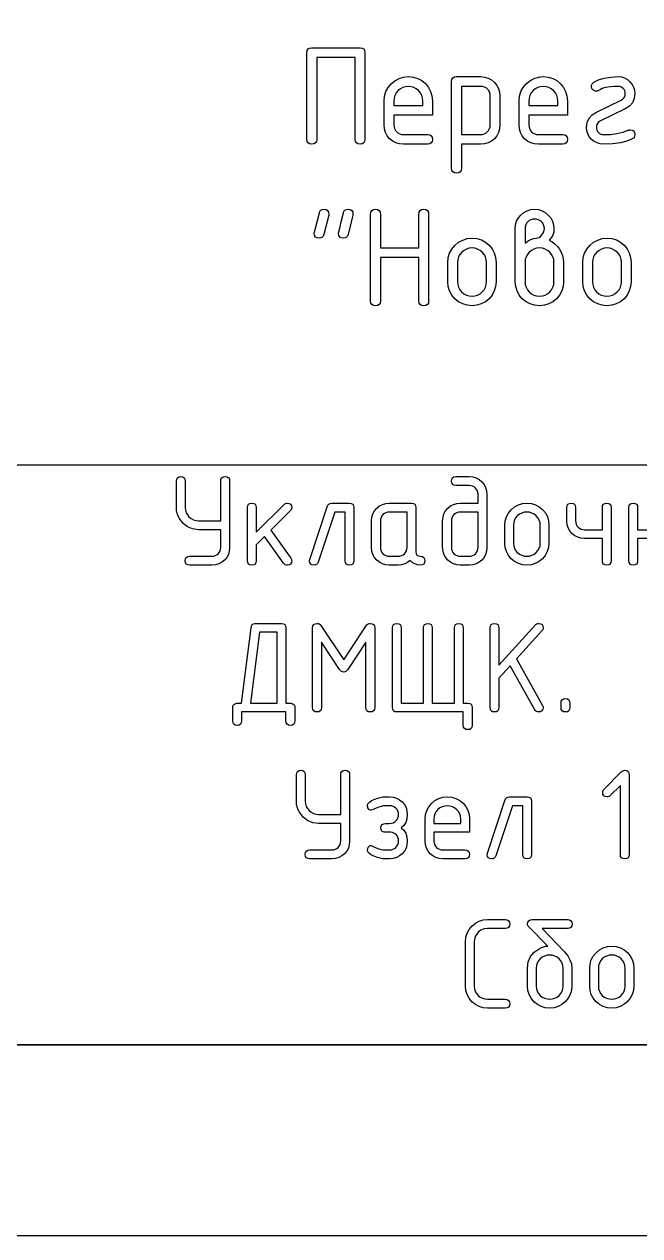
# Model space of a CAD drawing. Header units: millimetres. Extents: x 1 to 1188, y 1 to 840.
# Drawn here: x 1064.93 to 1080.89, y 0.71 to 32.14 of the extents above; entities that cross this region are included whole.
import ezdxf

# ---------------------------------------------------------------- set-up
doc = ezdxf.new("R2010")
doc.units = ezdxf.units.MM
doc.layers.add('GEOMETRY', color=7, linetype='Continuous')
doc.layers.add('TEXT_OUTLINE', color=7, linetype='Continuous')

msp = doc.modelspace()

# ---------------------------------------------------------------- linework, layer by layer
at = {"layer": 'GEOMETRY'}
for points in [[(1188.156, 0.706), (0.832, 0.706), (0.832, 840.048)], [(999.815, 60.714), (999.815, 5.658), (1184.79, 5.658)], [(1072.389, 31.529), (1073.64, 31.529)], [(1072.262, 29.153), (1072.262, 31.402)], [(1073.513, 29.153), (1073.513, 31.276), (1072.516, 31.276), (1072.516, 29.153)], [(1073.767, 31.402), (1073.767, 29.153)], [(1076.013, 28.404), (1076.013, 30.653)], [(1076.14, 30.779), (1076.768, 30.779)], [(1076.266, 30.526), (1076.266, 29.275), (1076.768, 29.275)], [(1076.768, 30.526), (1076.266, 30.526)], [(1077.016, 29.528), (1077.016, 30.278)], [(1077.264, 30.278), (1077.264, 29.528)], [(1074.263, 29.528), (1074.263, 30.151)], [(1074.517, 30.151), (1074.517, 30.03), (1075.267, 30.03), (1075.267, 30.151)], [(1075.515, 30.151), (1075.515, 29.776), (1074.517, 29.776)], [(1077.762, 29.528), (1077.762, 30.151)], [(1078.016, 30.151), (1078.016, 30.03), (1078.765, 30.03), (1078.765, 30.151)], [(1079.013, 30.151), (1079.013, 29.776), (1078.016, 29.776)], [(1079.765, 29.859), (1080.41, 30.173)], [(1080.514, 29.942), (1079.87, 29.633)], [(1074.517, 29.776), (1074.517, 29.528)], [(1078.016, 29.776), (1078.016, 29.528)], [(1074.765, 29.275), (1075.393, 29.275)], [(1078.264, 29.275), (1078.892, 29.275)], [(1075.393, 29.027), (1074.765, 29.027)], [(1076.768, 29.027), (1076.266, 29.027), (1076.266, 28.404)], [(1078.892, 29.027), (1078.264, 29.027)], [(1072.827, 27.211), (1072.827, 27.184), (1072.701, 26.682)], [(1073.45, 27.184), (1073.329, 26.682)], [(1073.913, 24.962), (1073.913, 27.211)], [(1074.167, 27.211), (1074.167, 26.335), (1075.164, 26.335), (1075.164, 27.211)], [(1075.418, 27.211), (1075.418, 24.962)], [(1077.664, 25.458), (1077.664, 26.836)], [(1077.917, 26.836), (1077.917, 26.462)], [(1075.164, 24.962), (1075.164, 26.087), (1074.167, 26.087), (1074.167, 24.962)], [(1075.914, 25.458), (1075.914, 25.96)], [(1076.168, 25.96), (1076.168, 25.458)], [(1076.918, 25.458), (1076.918, 25.96)], [(1077.166, 25.96), (1077.166, 25.458)], [(1077.917, 25.96), (1077.917, 25.458)], [(1078.667, 25.458), (1078.667, 25.96)], [(1078.915, 25.96), (1078.915, 25.458)], [(1079.413, 25.458), (1079.413, 25.96)], [(1079.667, 25.96), (1079.667, 25.458)], [(1080.416, 25.458), (1080.416, 25.96)], [(1080.664, 25.96), (1080.664, 25.458)], [(999.815, 20.708), (1064.776, 20.708), (1184.79, 20.708)], [(1068.88, 19.598), (1068.88, 20.287)], [(1069.106, 20.287), (1069.106, 19.598)], [(1069.453, 19.257), (1070.027, 19.257), (1070.027, 20.287)], [(1070.258, 20.287), (1070.258, 18.562)], [(1076.123, 20.403), (1076.47, 20.403)], [(1076.47, 20.172), (1076.123, 20.172)], [(1076.239, 19.714), (1076.702, 19.714), (1076.702, 19.946)], [(1076.928, 19.946), (1076.928, 18.562)], [(1070.721, 18.22), (1070.721, 19.598)], [(1070.947, 18.959), (1071.675, 19.681)], [(1070.947, 19.598), (1070.947, 18.959)], [(1071.835, 19.521), (1071.328, 19.014), (1071.846, 18.286)], [(1072.336, 18.253), (1072.788, 19.62)], [(1072.904, 19.714), (1073.361, 19.714)], [(1073.477, 19.598), (1073.477, 18.22)], [(1074.398, 19.714), (1074.971, 19.714)], [(1075.087, 19.598), (1075.087, 18.452)], [(1079, 19.246), (1079, 19.598)], [(1079.226, 19.598), (1079.226, 19.257)], [(1079.458, 19.025), (1079.921, 19.025), (1079.921, 19.598)], [(1080.147, 19.598), (1080.147, 18.22)], [(1080.609, 18.22), (1080.609, 19.598)], [(1080.835, 19.598), (1080.835, 19.025), (1081.53, 19.025), (1081.53, 19.598)], [(1073.251, 18.22), (1073.251, 19.483), (1072.987, 19.483), (1072.551, 18.182)], [(1073.94, 18.562), (1073.94, 19.257)], [(1074.166, 19.257), (1074.166, 18.562)], [(1074.861, 19.483), (1074.398, 19.483)], [(1074.861, 18.562), (1074.861, 19.483)], [(1075.781, 18.562), (1075.781, 19.257)], [(1076.007, 19.257), (1076.007, 18.562)], [(1076.702, 18.562), (1076.702, 19.483), (1076.239, 19.483)], [(1070.027, 19.025), (1069.453, 19.025)], [(1070.027, 18.562), (1070.027, 19.025)], [(1077.391, 18.678), (1077.391, 19.141)], [(1077.617, 19.141), (1077.617, 18.678)], [(1078.311, 18.678), (1078.311, 19.141)], [(1078.537, 19.141), (1078.537, 18.678)], [(1071.658, 18.154), (1071.162, 18.849), (1070.947, 18.634), (1070.947, 18.22)], [(1079.921, 18.22), (1079.921, 18.794), (1079.458, 18.794)], [(1080.835, 18.794), (1080.835, 18.22)], [(1081.53, 18.22), (1081.53, 18.794), (1080.835, 18.794)], [(1069.222, 18.336), (1069.801, 18.336)], [(1074.398, 18.336), (1074.629, 18.336)], [(1076.239, 18.336), (1076.47, 18.336)], [(1069.801, 18.105), (1069.222, 18.105)], [(1074.629, 18.105), (1074.398, 18.105)], [(1076.47, 18.105), (1076.239, 18.105)], [(1070.567, 14.526), (1070.815, 16.483)], [(1070.914, 16.593), (1071.603, 16.593)], [(1071.719, 16.477), (1071.719, 14.526)], [(1072.41, 14.41), (1072.41, 16.477)], [(1072.625, 16.538), (1073.215, 15.651), (1073.805, 16.544)], [(1074.02, 16.477), (1074.02, 14.41)], [(1074.48, 14.41), (1074.48, 16.477)], [(1074.706, 16.477), (1074.706, 14.526), (1075.285, 14.526), (1075.285, 16.477)], [(1075.511, 14.526), (1076.089, 14.526), (1076.089, 16.477)], [(1075.511, 16.477), (1075.511, 14.526)], [(1076.315, 16.477), (1076.315, 14.526), (1076.431, 14.526)], [(1077.01, 14.41), (1077.01, 16.477)], [(1077.236, 16.477), (1077.236, 15.513), (1078.184, 16.555)], [(1078.355, 16.4), (1077.699, 15.678), (1078.371, 14.465)], [(1073.105, 15.397), (1072.636, 16.103), (1072.636, 14.41)], [(1073.788, 14.41), (1073.788, 16.103), (1073.32, 15.397)], [(1077.534, 15.496), (1077.236, 15.171), (1077.236, 14.41)], [(1078.167, 14.355), (1077.534, 15.496)], [(1078.85, 14.41), (1078.85, 14.526)], [(1079.076, 14.526), (1079.076, 14.41)], [(1070.341, 14.063), (1070.341, 14.41)], [(1071.719, 14.063), (1071.719, 14.295), (1070.567, 14.295), (1070.567, 14.063)], [(1071.95, 14.41), (1071.95, 14.063)], [(1076.315, 13.947), (1076.315, 14.295), (1074.596, 14.295)], [(1076.547, 14.41), (1076.547, 13.947)], [(1071.992, 11.978), (1071.992, 12.667)], [(1072.218, 12.667), (1072.218, 11.978)], [(1072.565, 11.637), (1073.138, 11.637), (1073.138, 12.667)], [(1073.37, 12.667), (1073.37, 10.942)], [(1079.962, 12.287), (1080.409, 12.739)], [(1080.618, 12.667), (1080.618, 10.6)], [(1080.387, 12.392), (1080.122, 12.127)], [(1080.387, 10.6), (1080.387, 12.392)], [(1074.29, 12.094), (1074.406, 12.094)], [(1076.943, 10.633), (1077.395, 12)], [(1077.511, 12.094), (1077.968, 12.094)], [(1078.084, 11.978), (1078.084, 10.6)], [(1074.406, 11.863), (1074.29, 11.863)], [(1077.858, 10.6), (1077.858, 11.863), (1077.593, 11.863), (1077.158, 10.562)], [(1073.138, 11.405), (1072.565, 11.405)], [(1073.138, 10.942), (1073.138, 11.405)], [(1074.323, 11.405), (1074.357, 11.405), (1074.395, 11.405)], [(1075.328, 10.942), (1075.328, 11.521)], [(1075.554, 11.521), (1075.554, 11.405), (1076.249, 11.405), (1076.249, 11.521)], [(1076.475, 11.521), (1076.475, 11.174), (1075.554, 11.174)], [(1074.439, 11.174), (1074.29, 11.174)], [(1075.554, 11.174), (1075.554, 10.942)], [(1072.333, 10.716), (1072.912, 10.716)], [(1074.29, 10.716), (1074.406, 10.716)], [(1075.786, 10.716), (1076.359, 10.716)], [(1072.912, 10.485), (1072.333, 10.485)], [(1074.406, 10.485), (1074.29, 10.485)], [(1076.359, 10.485), (1075.786, 10.485)], [(1076.946, 8.91), (1077.404, 8.91)], [(1078.098, 8.91), (1079.019, 8.91)], [(1077.404, 8.678), (1076.946, 8.678)], [(1078.506, 8.221), (1078.004, 8.728)], [(1079.019, 8.678), (1078.363, 8.678), (1078.942, 8.072)], [(1076.373, 7.184), (1076.373, 8.336)], [(1076.599, 8.336), (1076.599, 7.184)], [(1077.982, 7.184), (1077.982, 7.647)], [(1078.208, 7.647), (1078.208, 7.184)], [(1078.903, 7.184), (1078.903, 7.647)], [(1079.129, 7.647), (1079.129, 7.184)], [(1079.592, 7.184), (1079.592, 7.647)], [(1079.818, 7.647), (1079.818, 7.184)], [(1080.512, 7.184), (1080.512, 7.647)], [(1080.738, 7.647), (1080.738, 7.184)], [(1076.946, 6.843), (1077.404, 6.843)], [(1077.404, 6.611), (1076.946, 6.611)]]:
    msp.add_lwpolyline(points, dxfattribs=at)
for points in [[(1184.79, 5.658), (20.835, 5.658), (20.835, 836.683), (1184.79, 836.683)], [(1071.487, 14.526), (1071.487, 16.362), (1071.03, 16.362), (1070.798, 14.526)]]:
    msp.add_lwpolyline(points, close=True, dxfattribs=at)
at = {"layer": 'TEXT_OUTLINE'}
for points in [[(1072.262, 31.402), (1072.27, 31.458), (1072.293, 31.497), (1072.333, 31.521), (1072.389, 31.529)], [(1073.64, 31.529), (1073.695, 31.521), (1073.735, 31.497), (1073.759, 31.458), (1073.767, 31.402)], [(1074.263, 30.151), (1074.275, 30.276), (1074.309, 30.391), (1074.366, 30.496), (1074.445, 30.592)], [(1074.445, 30.592), (1074.543, 30.674), (1074.65, 30.732), (1074.766, 30.768), (1074.892, 30.779)], [(1074.892, 30.526), (1074.817, 30.519), (1074.748, 30.498), (1074.685, 30.464), (1074.627, 30.416)], [(1074.892, 30.779), (1075.019, 30.768), (1075.134, 30.734), (1075.239, 30.677), (1075.333, 30.598)], [(1075.156, 30.416), (1075.098, 30.464), (1075.034, 30.498), (1074.966, 30.519), (1074.892, 30.526)], [(1075.333, 30.598), (1075.412, 30.501), (1075.469, 30.395), (1075.503, 30.278), (1075.515, 30.151)], [(1076.013, 30.653), (1076.021, 30.708), (1076.044, 30.748), (1076.084, 30.771), (1076.14, 30.779)], [(1076.768, 30.779), (1076.868, 30.77), (1076.96, 30.742), (1077.044, 30.696), (1077.121, 30.631)], [(1076.944, 30.454), (1076.906, 30.485), (1076.864, 30.508), (1076.818, 30.521), (1076.768, 30.526)], [(1077.121, 30.631), (1077.183, 30.554), (1077.228, 30.47), (1077.255, 30.378), (1077.264, 30.278)], [(1077.762, 30.151), (1077.773, 30.276), (1077.807, 30.391), (1077.864, 30.496), (1077.944, 30.592)], [(1077.944, 30.592), (1078.042, 30.674), (1078.149, 30.732), (1078.265, 30.768), (1078.39, 30.779)], [(1078.39, 30.526), (1078.316, 30.519), (1078.247, 30.498), (1078.183, 30.464), (1078.126, 30.416)], [(1078.39, 30.779), (1078.517, 30.768), (1078.633, 30.734), (1078.737, 30.677), (1078.831, 30.598)], [(1078.655, 30.416), (1078.597, 30.464), (1078.533, 30.498), (1078.464, 30.519), (1078.39, 30.526)], [(1078.831, 30.598), (1078.911, 30.501), (1078.968, 30.395), (1079.002, 30.278), (1079.013, 30.151)], [(1079.638, 30.526), (1079.642, 30.559), (1079.655, 30.589), (1079.675, 30.614), (1079.704, 30.636)], [(1079.677, 30.438), (1079.66, 30.457), (1079.648, 30.479), (1079.64, 30.502), (1079.638, 30.526)], [(1079.704, 30.636), (1079.825, 30.699), (1079.97, 30.743), (1080.137, 30.77), (1080.327, 30.779)], [(1080.007, 30.498), (1079.965, 30.487), (1079.919, 30.469), (1079.871, 30.446), (1079.82, 30.416)], [(1080.327, 30.526), (1080.226, 30.524), (1080.139, 30.519), (1080.066, 30.51), (1080.007, 30.498)], [(1080.327, 30.779), (1080.414, 30.771), (1080.495, 30.746), (1080.569, 30.705), (1080.636, 30.647)], [(1080.459, 30.471), (1080.43, 30.494), (1080.398, 30.512), (1080.364, 30.522), (1080.327, 30.526)], [(1080.636, 30.647), (1080.691, 30.58), (1080.731, 30.506), (1080.755, 30.426), (1080.763, 30.338)], [(1074.627, 30.416), (1074.579, 30.357), (1074.544, 30.294), (1074.524, 30.225), (1074.517, 30.151)], [(1075.267, 30.151), (1075.26, 30.225), (1075.239, 30.294), (1075.204, 30.357), (1075.156, 30.416)], [(1077.016, 30.278), (1077.011, 30.328), (1076.998, 30.374), (1076.975, 30.416), (1076.944, 30.454)], [(1078.126, 30.416), (1078.077, 30.357), (1078.043, 30.294), (1078.022, 30.225), (1078.016, 30.151)], [(1078.765, 30.151), (1078.758, 30.225), (1078.737, 30.294), (1078.703, 30.357), (1078.655, 30.416)], [(1079.765, 30.405), (1079.741, 30.407), (1079.718, 30.413), (1079.696, 30.423), (1079.677, 30.438)], [(1079.82, 30.416), (1079.808, 30.41), (1079.795, 30.407), (1079.781, 30.405), (1079.765, 30.405)], [(1080.41, 30.173), (1080.455, 30.202), (1080.488, 30.239), (1080.508, 30.285), (1080.514, 30.338)], [(1080.514, 30.338), (1080.511, 30.375), (1080.5, 30.41), (1080.483, 30.442), (1080.459, 30.471)], [(1080.763, 30.338), (1080.747, 30.21), (1080.701, 30.101), (1080.623, 30.011), (1080.514, 29.942)], [(1079.511, 29.462), (1079.527, 29.59), (1079.575, 29.699), (1079.654, 29.788), (1079.765, 29.859)], [(1079.87, 29.633), (1079.824, 29.603), (1079.791, 29.565), (1079.771, 29.518), (1079.765, 29.462)], [(1074.407, 29.17), (1074.344, 29.248), (1074.299, 29.334), (1074.272, 29.427), (1074.263, 29.528)], [(1074.517, 29.528), (1074.521, 29.477), (1074.535, 29.43), (1074.557, 29.386), (1074.589, 29.346)], [(1074.589, 29.346), (1074.628, 29.315), (1074.671, 29.292), (1074.717, 29.279), (1074.765, 29.275)], [(1075.393, 29.275), (1075.446, 29.267), (1075.484, 29.244), (1075.507, 29.206), (1075.515, 29.153)], [(1076.768, 29.275), (1076.816, 29.279), (1076.86, 29.292), (1076.901, 29.315), (1076.939, 29.346)], [(1076.939, 29.346), (1076.972, 29.386), (1076.996, 29.43), (1077.011, 29.477), (1077.016, 29.528)], [(1077.264, 29.528), (1077.255, 29.427), (1077.228, 29.334), (1077.183, 29.248), (1077.121, 29.17)], [(1077.905, 29.17), (1077.842, 29.248), (1077.798, 29.334), (1077.771, 29.427), (1077.762, 29.528)], [(1078.016, 29.528), (1078.02, 29.477), (1078.033, 29.43), (1078.056, 29.386), (1078.087, 29.346)], [(1078.087, 29.346), (1078.127, 29.315), (1078.17, 29.292), (1078.215, 29.279), (1078.264, 29.275)], [(1078.892, 29.275), (1078.945, 29.267), (1078.983, 29.244), (1079.006, 29.206), (1079.013, 29.153)], [(1079.638, 29.153), (1079.582, 29.22), (1079.543, 29.294), (1079.519, 29.374), (1079.511, 29.462)], [(1079.765, 29.462), (1079.768, 29.424), (1079.778, 29.39), (1079.796, 29.358), (1079.82, 29.33)], [(1079.82, 29.33), (1079.848, 29.305), (1079.88, 29.288), (1079.915, 29.278), (1079.952, 29.275)], [(1079.952, 29.275), (1080.129, 29.282), (1080.294, 29.304), (1080.448, 29.34), (1080.592, 29.39)], [(1080.592, 29.39), (1080.603, 29.395), (1080.614, 29.398), (1080.627, 29.401), (1080.641, 29.401)], [(1080.641, 29.401), (1080.694, 29.393), (1080.732, 29.37), (1080.755, 29.33), (1080.763, 29.275)], [(1080.763, 29.275), (1080.758, 29.241), (1080.746, 29.211), (1080.725, 29.185), (1080.696, 29.164)], [(1072.389, 29.027), (1072.333, 29.034), (1072.293, 29.058), (1072.27, 29.097), (1072.262, 29.153)], [(1072.516, 29.153), (1072.508, 29.097), (1072.484, 29.058), (1072.444, 29.034), (1072.389, 29.027)], [(1073.64, 29.027), (1073.584, 29.034), (1073.545, 29.058), (1073.521, 29.097), (1073.513, 29.153)], [(1073.767, 29.153), (1073.759, 29.097), (1073.735, 29.058), (1073.695, 29.034), (1073.64, 29.027)], [(1074.765, 29.027), (1074.664, 29.035), (1074.57, 29.062), (1074.485, 29.107), (1074.407, 29.17)], [(1075.515, 29.153), (1075.507, 29.097), (1075.484, 29.058), (1075.446, 29.034), (1075.393, 29.027)], [(1077.121, 29.17), (1077.044, 29.107), (1076.96, 29.062), (1076.868, 29.035), (1076.768, 29.027)], [(1078.264, 29.027), (1078.162, 29.035), (1078.069, 29.062), (1077.983, 29.107), (1077.905, 29.17)], [(1079.013, 29.153), (1079.006, 29.097), (1078.983, 29.058), (1078.945, 29.034), (1078.892, 29.027)], [(1079.952, 29.027), (1079.864, 29.034), (1079.783, 29.058), (1079.707, 29.097), (1079.638, 29.153)], [(1080.696, 29.164), (1080.558, 29.104), (1080.388, 29.061), (1080.186, 29.035), (1079.952, 29.027)], [(1076.14, 28.277), (1076.084, 28.285), (1076.044, 28.309), (1076.021, 28.348), (1076.013, 28.404)], [(1076.266, 28.404), (1076.258, 28.348), (1076.234, 28.309), (1076.195, 28.285), (1076.14, 28.277)], [(1072.453, 26.71), (1072.461, 26.749), (1072.486, 26.851), (1072.527, 27.016), (1072.585, 27.244)], [(1072.585, 27.244), (1072.6, 27.285), (1072.626, 27.314), (1072.661, 27.332), (1072.706, 27.338)], [(1072.706, 27.338), (1072.759, 27.33), (1072.797, 27.306), (1072.82, 27.267), (1072.827, 27.211)], [(1073.081, 26.71), (1073.089, 26.749), (1073.112, 26.851), (1073.152, 27.016), (1073.208, 27.244)], [(1073.208, 27.244), (1073.223, 27.285), (1073.249, 27.314), (1073.284, 27.332), (1073.329, 27.338)], [(1073.329, 27.338), (1073.384, 27.33), (1073.424, 27.306), (1073.448, 27.267), (1073.456, 27.211)], [(1073.456, 27.211), (1073.455, 27.203), (1073.454, 27.196), (1073.452, 27.189), (1073.45, 27.184)], [(1073.913, 27.211), (1073.921, 27.267), (1073.944, 27.306), (1073.984, 27.33), (1074.04, 27.338)], [(1074.04, 27.338), (1074.095, 27.33), (1074.135, 27.306), (1074.159, 27.267), (1074.167, 27.211)], [(1075.164, 27.211), (1075.172, 27.267), (1075.196, 27.306), (1075.235, 27.33), (1075.291, 27.338)], [(1075.291, 27.338), (1075.346, 27.33), (1075.386, 27.306), (1075.41, 27.267), (1075.418, 27.211)], [(1077.664, 26.836), (1077.673, 26.937), (1077.699, 27.029), (1077.744, 27.113), (1077.807, 27.189)], [(1077.807, 27.189), (1077.885, 27.254), (1077.971, 27.301), (1078.064, 27.329), (1078.165, 27.338)], [(1078.165, 27.085), (1078.115, 27.08), (1078.068, 27.066), (1078.026, 27.044), (1077.989, 27.013)], [(1078.165, 27.338), (1078.266, 27.329), (1078.358, 27.301), (1078.442, 27.254), (1078.518, 27.189)], [(1078.342, 27.013), (1078.304, 27.044), (1078.261, 27.066), (1078.215, 27.08), (1078.165, 27.085)], [(1078.518, 27.189), (1078.583, 27.113), (1078.63, 27.029), (1078.658, 26.937), (1078.667, 26.836)], [(1077.989, 27.013), (1077.957, 26.975), (1077.935, 26.932), (1077.922, 26.886), (1077.917, 26.836)], [(1078.419, 26.836), (1078.414, 26.886), (1078.399, 26.932), (1078.375, 26.975), (1078.342, 27.013)], [(1078.353, 26.671), (1078.382, 26.712), (1078.402, 26.754), (1078.415, 26.795), (1078.419, 26.836)], [(1078.667, 26.836), (1078.659, 26.747), (1078.635, 26.667), (1078.595, 26.596), (1078.54, 26.533)], [(1072.579, 26.588), (1072.524, 26.596), (1072.484, 26.619), (1072.46, 26.656), (1072.453, 26.71)], [(1072.701, 26.682), (1072.685, 26.641), (1072.659, 26.612), (1072.624, 26.594), (1072.579, 26.588)], [(1073.208, 26.588), (1073.152, 26.596), (1073.112, 26.619), (1073.089, 26.656), (1073.081, 26.71)], [(1073.329, 26.682), (1073.311, 26.641), (1073.284, 26.612), (1073.25, 26.594), (1073.208, 26.588)], [(1076.096, 26.401), (1076.194, 26.483), (1076.301, 26.541), (1076.417, 26.577), (1076.543, 26.588)], [(1076.543, 26.588), (1076.67, 26.577), (1076.785, 26.543), (1076.89, 26.486), (1076.984, 26.407)], [(1076.984, 26.407), (1077.063, 26.31), (1077.12, 26.204), (1077.154, 26.087), (1077.166, 25.96)], [(1077.917, 26.462), (1077.995, 26.517), (1078.07, 26.557), (1078.142, 26.58), (1078.209, 26.588)], [(1078.209, 26.588), (1078.247, 26.594), (1078.284, 26.609), (1078.319, 26.635), (1078.353, 26.671)], [(1078.54, 26.533), (1078.621, 26.492), (1078.693, 26.439), (1078.756, 26.376), (1078.81, 26.302)], [(1079.595, 26.401), (1079.693, 26.483), (1079.8, 26.541), (1079.916, 26.577), (1080.041, 26.588)], [(1080.041, 26.588), (1080.168, 26.577), (1080.284, 26.543), (1080.388, 26.486), (1080.482, 26.407)], [(1080.482, 26.407), (1080.562, 26.31), (1080.619, 26.204), (1080.653, 26.087), (1080.664, 25.96)], [(1075.914, 25.96), (1075.926, 26.085), (1075.96, 26.2), (1076.017, 26.305), (1076.096, 26.401)], [(1076.278, 26.225), (1076.23, 26.166), (1076.195, 26.103), (1076.175, 26.034), (1076.168, 25.96)], [(1076.543, 26.335), (1076.468, 26.328), (1076.399, 26.307), (1076.336, 26.273), (1076.278, 26.225)], [(1076.807, 26.225), (1076.749, 26.273), (1076.685, 26.307), (1076.617, 26.328), (1076.543, 26.335)], [(1076.918, 25.96), (1076.911, 26.034), (1076.89, 26.103), (1076.855, 26.166), (1076.807, 26.225)], [(1078.022, 26.225), (1077.976, 26.166), (1077.943, 26.103), (1077.924, 26.034), (1077.917, 25.96)], [(1078.292, 26.335), (1078.215, 26.328), (1078.144, 26.307), (1078.08, 26.273), (1078.022, 26.225)], [(1078.557, 26.225), (1078.498, 26.273), (1078.435, 26.307), (1078.366, 26.328), (1078.292, 26.335)], [(1078.667, 25.96), (1078.66, 26.034), (1078.639, 26.103), (1078.605, 26.166), (1078.557, 26.225)], [(1078.81, 26.302), (1078.856, 26.222), (1078.888, 26.139), (1078.908, 26.051), (1078.915, 25.96)], [(1079.413, 25.96), (1079.424, 26.085), (1079.458, 26.2), (1079.515, 26.305), (1079.595, 26.401)], [(1079.777, 26.225), (1079.728, 26.166), (1079.694, 26.103), (1079.673, 26.034), (1079.667, 25.96)], [(1080.041, 26.335), (1079.967, 26.328), (1079.898, 26.307), (1079.834, 26.273), (1079.777, 26.225)], [(1080.306, 26.225), (1080.248, 26.273), (1080.184, 26.307), (1080.115, 26.328), (1080.041, 26.335)], [(1080.416, 25.96), (1080.409, 26.034), (1080.388, 26.103), (1080.354, 26.166), (1080.306, 26.225)], [(1076.096, 25.017), (1076.017, 25.113), (1075.96, 25.218), (1075.926, 25.333), (1075.914, 25.458)], [(1076.168, 25.458), (1076.175, 25.384), (1076.194, 25.315), (1076.227, 25.251), (1076.273, 25.194)], [(1076.273, 25.194), (1076.331, 25.145), (1076.395, 25.111), (1076.466, 25.09), (1076.543, 25.084)], [(1076.543, 25.084), (1076.617, 25.09), (1076.685, 25.111), (1076.749, 25.145), (1076.807, 25.194)], [(1076.807, 25.194), (1076.855, 25.251), (1076.89, 25.315), (1076.911, 25.384), (1076.918, 25.458)], [(1077.166, 25.458), (1077.154, 25.333), (1077.12, 25.218), (1077.063, 25.113), (1076.984, 25.017)], [(1077.846, 25.017), (1077.766, 25.113), (1077.709, 25.218), (1077.675, 25.333), (1077.664, 25.458)], [(1077.917, 25.458), (1077.924, 25.384), (1077.943, 25.315), (1077.976, 25.251), (1078.022, 25.194)], [(1078.022, 25.194), (1078.08, 25.145), (1078.144, 25.111), (1078.215, 25.09), (1078.292, 25.084)], [(1078.292, 25.084), (1078.366, 25.09), (1078.435, 25.111), (1078.498, 25.145), (1078.557, 25.194)], [(1078.557, 25.194), (1078.605, 25.251), (1078.639, 25.315), (1078.66, 25.384), (1078.667, 25.458)], [(1078.915, 25.458), (1078.904, 25.333), (1078.87, 25.218), (1078.813, 25.113), (1078.733, 25.017)], [(1079.595, 25.017), (1079.515, 25.113), (1079.458, 25.218), (1079.424, 25.333), (1079.413, 25.458)], [(1079.667, 25.458), (1079.673, 25.384), (1079.693, 25.315), (1079.725, 25.251), (1079.771, 25.194)], [(1079.771, 25.194), (1079.829, 25.145), (1079.893, 25.111), (1079.964, 25.09), (1080.041, 25.084)], [(1080.041, 25.084), (1080.115, 25.09), (1080.184, 25.111), (1080.248, 25.145), (1080.306, 25.194)], [(1080.306, 25.194), (1080.354, 25.251), (1080.388, 25.315), (1080.409, 25.384), (1080.416, 25.458)], [(1080.664, 25.458), (1080.653, 25.333), (1080.619, 25.218), (1080.562, 25.113), (1080.482, 25.017)], [(1074.04, 24.836), (1073.984, 24.843), (1073.944, 24.867), (1073.921, 24.906), (1073.913, 24.962)], [(1074.167, 24.962), (1074.159, 24.906), (1074.135, 24.867), (1074.095, 24.843), (1074.04, 24.836)], [(1075.291, 24.836), (1075.235, 24.843), (1075.196, 24.867), (1075.172, 24.906), (1075.164, 24.962)], [(1075.418, 24.962), (1075.41, 24.906), (1075.386, 24.867), (1075.346, 24.843), (1075.291, 24.836)], [(1076.543, 24.836), (1076.417, 24.847), (1076.301, 24.881), (1076.194, 24.938), (1076.096, 25.017)], [(1076.984, 25.017), (1076.888, 24.938), (1076.782, 24.881), (1076.667, 24.847), (1076.543, 24.836)], [(1078.292, 24.836), (1078.165, 24.847), (1078.048, 24.881), (1077.942, 24.938), (1077.846, 25.017)], [(1078.733, 25.017), (1078.637, 24.938), (1078.532, 24.881), (1078.417, 24.847), (1078.292, 24.836)], [(1080.041, 24.836), (1079.916, 24.847), (1079.8, 24.881), (1079.693, 24.938), (1079.595, 25.017)], [(1080.482, 25.017), (1080.387, 24.938), (1080.281, 24.881), (1080.166, 24.847), (1080.041, 24.836)], [(1068.88, 20.287), (1068.887, 20.338), (1068.909, 20.374), (1068.945, 20.396), (1068.996, 20.403)], [(1068.996, 20.403), (1069.044, 20.396), (1069.078, 20.374), (1069.099, 20.338), (1069.106, 20.287)], [(1070.027, 20.287), (1070.034, 20.338), (1070.056, 20.374), (1070.092, 20.396), (1070.142, 20.403)], [(1070.142, 20.403), (1070.193, 20.396), (1070.229, 20.374), (1070.251, 20.338), (1070.258, 20.287)], [(1076.007, 20.287), (1076.015, 20.338), (1076.036, 20.374), (1076.072, 20.396), (1076.123, 20.403)], [(1076.123, 20.172), (1076.072, 20.179), (1076.036, 20.201), (1076.015, 20.237), (1076.007, 20.287)], [(1076.47, 20.403), (1076.563, 20.394), (1076.648, 20.368), (1076.726, 20.325), (1076.796, 20.265)], [(1076.63, 20.105), (1076.595, 20.134), (1076.557, 20.155), (1076.515, 20.167), (1076.47, 20.172)], [(1076.796, 20.265), (1076.853, 20.196), (1076.895, 20.119), (1076.92, 20.035), (1076.928, 19.946)], [(1076.702, 19.946), (1076.697, 19.991), (1076.684, 20.032), (1076.661, 20.071), (1076.63, 20.105)], [(1068.957, 19.312), (1068.923, 19.377), (1068.899, 19.446), (1068.885, 19.52), (1068.88, 19.598)], [(1069.106, 19.598), (1069.112, 19.529), (1069.131, 19.466), (1069.162, 19.408), (1069.205, 19.356)], [(1070.721, 19.598), (1070.729, 19.649), (1070.75, 19.685), (1070.786, 19.707), (1070.837, 19.714)], [(1070.837, 19.714), (1070.885, 19.707), (1070.92, 19.685), (1070.94, 19.649), (1070.947, 19.598)], [(1071.675, 19.681), (1071.692, 19.696), (1071.71, 19.706), (1071.73, 19.712), (1071.752, 19.714)], [(1071.752, 19.714), (1071.803, 19.707), (1071.839, 19.685), (1071.861, 19.649), (1071.868, 19.598)], [(1071.868, 19.598), (1071.866, 19.577), (1071.86, 19.557), (1071.849, 19.538), (1071.835, 19.521)], [(1072.788, 19.62), (1072.808, 19.661), (1072.834, 19.691), (1072.866, 19.708), (1072.904, 19.714)], [(1073.361, 19.714), (1073.412, 19.707), (1073.448, 19.685), (1073.47, 19.649), (1073.477, 19.598)], [(1073.94, 19.257), (1073.948, 19.349), (1073.973, 19.434), (1074.014, 19.512), (1074.072, 19.582)], [(1074.072, 19.582), (1074.142, 19.64), (1074.219, 19.681), (1074.304, 19.706), (1074.398, 19.714)], [(1074.971, 19.714), (1075.021, 19.707), (1075.058, 19.685), (1075.079, 19.649), (1075.087, 19.598)], [(1075.781, 19.257), (1075.79, 19.349), (1075.814, 19.434), (1075.856, 19.512), (1075.914, 19.582)], [(1075.914, 19.582), (1075.983, 19.64), (1076.061, 19.681), (1076.146, 19.706), (1076.239, 19.714)], [(1077.391, 19.141), (1077.401, 19.254), (1077.432, 19.36), (1077.484, 19.456), (1077.556, 19.543)], [(1077.556, 19.543), (1077.645, 19.618), (1077.743, 19.671), (1077.849, 19.703), (1077.964, 19.714)], [(1077.964, 19.714), (1078.08, 19.704), (1078.187, 19.673), (1078.284, 19.621), (1078.372, 19.549)], [(1078.372, 19.549), (1078.444, 19.461), (1078.496, 19.364), (1078.527, 19.257), (1078.537, 19.141)], [(1079, 19.598), (1079.007, 19.649), (1079.029, 19.685), (1079.065, 19.707), (1079.116, 19.714)], [(1079.116, 19.714), (1079.164, 19.707), (1079.198, 19.685), (1079.219, 19.649), (1079.226, 19.598)], [(1079.921, 19.598), (1079.927, 19.649), (1079.948, 19.685), (1079.982, 19.707), (1080.031, 19.714)], [(1080.031, 19.714), (1080.081, 19.707), (1080.118, 19.685), (1080.139, 19.649), (1080.147, 19.598)], [(1080.609, 19.598), (1080.617, 19.649), (1080.638, 19.685), (1080.674, 19.707), (1080.725, 19.714)], [(1080.725, 19.714), (1080.773, 19.707), (1080.808, 19.685), (1080.828, 19.649), (1080.835, 19.598)], [(1069.453, 19.025), (1069.3, 19.043), (1069.166, 19.097), (1069.052, 19.186), (1068.957, 19.312)], [(1069.205, 19.356), (1069.26, 19.312), (1069.319, 19.281), (1069.384, 19.263), (1069.453, 19.257)], [(1074.232, 19.416), (1074.203, 19.382), (1074.183, 19.343), (1074.17, 19.302), (1074.166, 19.257)], [(1074.398, 19.483), (1074.352, 19.478), (1074.309, 19.466), (1074.269, 19.445), (1074.232, 19.416)], [(1076.073, 19.416), (1076.045, 19.382), (1076.024, 19.343), (1076.011, 19.302), (1076.007, 19.257)], [(1076.239, 19.483), (1076.193, 19.478), (1076.15, 19.466), (1076.11, 19.445), (1076.073, 19.416)], [(1077.716, 19.383), (1077.672, 19.331), (1077.641, 19.273), (1077.623, 19.21), (1077.617, 19.141)], [(1077.964, 19.483), (1077.894, 19.476), (1077.83, 19.458), (1077.77, 19.427), (1077.716, 19.383)], [(1078.206, 19.383), (1078.154, 19.427), (1078.096, 19.458), (1078.033, 19.476), (1077.964, 19.483)], [(1078.311, 19.141), (1078.305, 19.21), (1078.285, 19.273), (1078.252, 19.331), (1078.206, 19.383)], [(1079.132, 18.926), (1079.074, 18.995), (1079.033, 19.072), (1079.008, 19.155), (1079, 19.246)], [(1079.226, 19.257), (1079.23, 19.209), (1079.243, 19.166), (1079.263, 19.126), (1079.292, 19.091)], [(1079.458, 18.794), (1079.367, 18.802), (1079.282, 18.827), (1079.204, 18.868), (1079.132, 18.926)], [(1079.292, 19.091), (1079.329, 19.062), (1079.369, 19.042), (1079.412, 19.029), (1079.458, 19.025)], [(1069.96, 18.402), (1069.989, 18.437), (1070.01, 18.475), (1070.022, 18.517), (1070.027, 18.562)], [(1070.258, 18.562), (1070.25, 18.469), (1070.225, 18.384), (1070.184, 18.307), (1070.126, 18.237)], [(1074.072, 18.237), (1074.014, 18.307), (1073.973, 18.384), (1073.948, 18.469), (1073.94, 18.562)], [(1074.166, 18.562), (1074.17, 18.517), (1074.183, 18.475), (1074.203, 18.437), (1074.232, 18.402)], [(1074.789, 18.402), (1074.82, 18.437), (1074.842, 18.475), (1074.856, 18.517), (1074.861, 18.562)], [(1075.914, 18.237), (1075.856, 18.308), (1075.814, 18.387), (1075.79, 18.471), (1075.781, 18.562)], [(1076.007, 18.562), (1076.011, 18.517), (1076.024, 18.475), (1076.045, 18.437), (1076.073, 18.402)], [(1076.63, 18.402), (1076.661, 18.437), (1076.684, 18.475), (1076.697, 18.517), (1076.702, 18.562)], [(1076.928, 18.562), (1076.92, 18.469), (1076.895, 18.384), (1076.853, 18.307), (1076.796, 18.237)], [(1077.556, 18.27), (1077.484, 18.359), (1077.432, 18.457), (1077.401, 18.563), (1077.391, 18.678)], [(1077.617, 18.678), (1077.623, 18.609), (1077.641, 18.545), (1077.672, 18.488), (1077.716, 18.435)], [(1078.206, 18.435), (1078.252, 18.488), (1078.285, 18.545), (1078.305, 18.609), (1078.311, 18.678)], [(1078.537, 18.678), (1078.526, 18.563), (1078.494, 18.457), (1078.441, 18.359), (1078.366, 18.27)], [(1069.106, 18.22), (1069.113, 18.271), (1069.135, 18.307), (1069.171, 18.329), (1069.222, 18.336)], [(1069.801, 18.336), (1069.846, 18.34), (1069.887, 18.353), (1069.926, 18.373), (1069.96, 18.402)], [(1070.126, 18.237), (1070.056, 18.179), (1069.978, 18.138), (1069.893, 18.113), (1069.801, 18.105)], [(1071.846, 18.286), (1071.855, 18.27), (1071.862, 18.253), (1071.866, 18.237), (1071.868, 18.22)], [(1072.331, 18.22), (1072.331, 18.23), (1072.332, 18.239), (1072.334, 18.247), (1072.336, 18.253)], [(1074.398, 18.105), (1074.304, 18.113), (1074.219, 18.138), (1074.142, 18.179), (1074.072, 18.237)], [(1074.232, 18.402), (1074.269, 18.373), (1074.309, 18.353), (1074.352, 18.34), (1074.398, 18.336)], [(1074.629, 18.336), (1074.674, 18.34), (1074.716, 18.353), (1074.754, 18.373), (1074.789, 18.402)], [(1075.087, 18.452), (1075.094, 18.401), (1075.115, 18.365), (1075.152, 18.343), (1075.202, 18.336)], [(1075.202, 18.336), (1075.253, 18.329), (1075.289, 18.307), (1075.311, 18.271), (1075.318, 18.22)], [(1076.239, 18.105), (1076.146, 18.113), (1076.061, 18.138), (1075.983, 18.179), (1075.914, 18.237)], [(1076.073, 18.402), (1076.11, 18.373), (1076.15, 18.353), (1076.193, 18.34), (1076.239, 18.336)], [(1076.47, 18.336), (1076.515, 18.34), (1076.557, 18.353), (1076.595, 18.373), (1076.63, 18.402)], [(1076.796, 18.237), (1076.726, 18.179), (1076.648, 18.138), (1076.563, 18.113), (1076.47, 18.105)], [(1077.964, 18.105), (1077.849, 18.115), (1077.743, 18.146), (1077.645, 18.198), (1077.556, 18.27)], [(1077.716, 18.435), (1077.77, 18.392), (1077.83, 18.361), (1077.894, 18.342), (1077.964, 18.336)], [(1077.964, 18.336), (1078.033, 18.342), (1078.096, 18.361), (1078.154, 18.392), (1078.206, 18.435)], [(1078.366, 18.27), (1078.279, 18.198), (1078.183, 18.146), (1078.078, 18.115), (1077.964, 18.105)], [(1069.222, 18.105), (1069.171, 18.112), (1069.135, 18.133), (1069.113, 18.17), (1069.106, 18.22)], [(1070.837, 18.105), (1070.786, 18.112), (1070.75, 18.133), (1070.729, 18.17), (1070.721, 18.22)], [(1070.947, 18.22), (1070.94, 18.17), (1070.92, 18.133), (1070.885, 18.112), (1070.837, 18.105)], [(1071.752, 18.105), (1071.723, 18.108), (1071.698, 18.117), (1071.677, 18.132), (1071.658, 18.154)], [(1071.868, 18.22), (1071.861, 18.17), (1071.839, 18.133), (1071.803, 18.112), (1071.752, 18.105)], [(1072.446, 18.105), (1072.396, 18.112), (1072.36, 18.133), (1072.338, 18.17), (1072.331, 18.22)], [(1072.551, 18.182), (1072.534, 18.148), (1072.511, 18.124), (1072.482, 18.109), (1072.446, 18.105)], [(1073.361, 18.105), (1073.313, 18.112), (1073.278, 18.133), (1073.258, 18.17), (1073.251, 18.22)], [(1073.477, 18.22), (1073.47, 18.17), (1073.448, 18.133), (1073.412, 18.112), (1073.361, 18.105)], [(1074.938, 18.226), (1074.871, 18.173), (1074.797, 18.135), (1074.716, 18.112), (1074.629, 18.105)], [(1075.202, 18.105), (1075.125, 18.112), (1075.056, 18.135), (1074.993, 18.173), (1074.938, 18.226)], [(1075.318, 18.22), (1075.311, 18.17), (1075.289, 18.133), (1075.253, 18.112), (1075.202, 18.105)], [(1080.031, 18.105), (1079.982, 18.112), (1079.948, 18.133), (1079.927, 18.17), (1079.921, 18.22)], [(1080.147, 18.22), (1080.139, 18.17), (1080.118, 18.133), (1080.081, 18.112), (1080.031, 18.105)], [(1080.725, 18.105), (1080.674, 18.112), (1080.638, 18.133), (1080.617, 18.17), (1080.609, 18.22)], [(1080.835, 18.22), (1080.828, 18.17), (1080.808, 18.133), (1080.773, 18.112), (1080.725, 18.105)], [(1070.815, 16.483), (1070.825, 16.531), (1070.845, 16.565), (1070.874, 16.586), (1070.914, 16.593)], [(1071.603, 16.593), (1071.653, 16.586), (1071.69, 16.564), (1071.711, 16.528), (1071.719, 16.477)], [(1072.41, 16.477), (1072.417, 16.528), (1072.439, 16.564), (1072.475, 16.586), (1072.526, 16.593)], [(1072.526, 16.593), (1072.555, 16.59), (1072.581, 16.579), (1072.604, 16.562), (1072.625, 16.538)], [(1073.805, 16.544), (1073.823, 16.565), (1073.846, 16.581), (1073.873, 16.59), (1073.904, 16.593)], [(1073.904, 16.593), (1073.955, 16.586), (1073.991, 16.564), (1074.013, 16.528), (1074.02, 16.477)], [(1074.48, 16.477), (1074.487, 16.528), (1074.509, 16.564), (1074.545, 16.586), (1074.596, 16.593)], [(1074.596, 16.593), (1074.644, 16.586), (1074.678, 16.564), (1074.699, 16.528), (1074.706, 16.477)], [(1075.285, 16.477), (1075.292, 16.528), (1075.314, 16.564), (1075.35, 16.586), (1075.4, 16.593)], [(1075.4, 16.593), (1075.448, 16.586), (1075.483, 16.564), (1075.504, 16.528), (1075.511, 16.477)], [(1076.089, 16.477), (1076.096, 16.528), (1076.117, 16.564), (1076.151, 16.586), (1076.2, 16.593)], [(1076.2, 16.593), (1076.25, 16.586), (1076.286, 16.564), (1076.308, 16.528), (1076.315, 16.477)], [(1077.01, 16.477), (1077.017, 16.528), (1077.039, 16.564), (1077.075, 16.586), (1077.126, 16.593)], [(1077.126, 16.593), (1077.174, 16.586), (1077.208, 16.564), (1077.229, 16.528), (1077.236, 16.477)], [(1078.184, 16.555), (1078.204, 16.571), (1078.225, 16.583), (1078.248, 16.591), (1078.272, 16.593)], [(1078.272, 16.593), (1078.323, 16.586), (1078.359, 16.564), (1078.381, 16.528), (1078.388, 16.477)], [(1078.388, 16.477), (1078.386, 16.456), (1078.38, 16.436), (1078.369, 16.417), (1078.355, 16.4)], [(1073.215, 15.331), (1073.185, 15.335), (1073.157, 15.347), (1073.13, 15.368), (1073.105, 15.397)], [(1073.32, 15.397), (1073.294, 15.368), (1073.268, 15.347), (1073.242, 15.335), (1073.215, 15.331)], [(1070.341, 14.41), (1070.345, 14.45), (1070.36, 14.48), (1070.384, 14.502), (1070.418, 14.515)], [(1070.418, 14.515), (1070.437, 14.52), (1070.468, 14.523), (1070.512, 14.525), (1070.567, 14.526)], [(1071.719, 14.526), (1071.773, 14.525), (1071.816, 14.523), (1071.847, 14.52), (1071.867, 14.515)], [(1071.867, 14.515), (1071.904, 14.502), (1071.929, 14.48), (1071.945, 14.45), (1071.95, 14.41)], [(1076.431, 14.526), (1076.482, 14.519), (1076.518, 14.497), (1076.54, 14.461), (1076.547, 14.41)], [(1078.371, 14.465), (1078.379, 14.451), (1078.384, 14.437), (1078.387, 14.424), (1078.388, 14.41)], [(1078.85, 14.526), (1078.857, 14.577), (1078.879, 14.613), (1078.915, 14.635), (1078.965, 14.642)], [(1078.965, 14.642), (1079.013, 14.635), (1079.048, 14.613), (1079.069, 14.577), (1079.076, 14.526)], [(1072.526, 14.295), (1072.475, 14.302), (1072.439, 14.323), (1072.417, 14.36), (1072.41, 14.41)], [(1072.636, 14.41), (1072.629, 14.36), (1072.608, 14.323), (1072.574, 14.302), (1072.526, 14.295)], [(1073.904, 14.295), (1073.853, 14.302), (1073.817, 14.323), (1073.796, 14.36), (1073.788, 14.41)], [(1074.02, 14.41), (1074.013, 14.36), (1073.991, 14.323), (1073.955, 14.302), (1073.904, 14.295)], [(1074.596, 14.295), (1074.545, 14.302), (1074.509, 14.323), (1074.487, 14.36), (1074.48, 14.41)], [(1077.126, 14.295), (1077.075, 14.302), (1077.039, 14.323), (1077.017, 14.36), (1077.01, 14.41)], [(1077.236, 14.41), (1077.229, 14.36), (1077.208, 14.323), (1077.174, 14.302), (1077.126, 14.295)], [(1078.272, 14.295), (1078.239, 14.298), (1078.21, 14.309), (1078.186, 14.328), (1078.167, 14.355)], [(1078.349, 14.328), (1078.332, 14.313), (1078.313, 14.303), (1078.293, 14.297), (1078.272, 14.295)], [(1078.388, 14.41), (1078.385, 14.388), (1078.378, 14.367), (1078.366, 14.347), (1078.349, 14.328)], [(1078.965, 14.295), (1078.915, 14.302), (1078.879, 14.323), (1078.857, 14.36), (1078.85, 14.41)], [(1079.076, 14.41), (1079.069, 14.36), (1079.048, 14.323), (1079.013, 14.302), (1078.965, 14.295)], [(1070.456, 13.947), (1070.406, 13.955), (1070.37, 13.976), (1070.348, 14.012), (1070.341, 14.063)], [(1070.567, 14.063), (1070.56, 14.012), (1070.539, 13.976), (1070.504, 13.955), (1070.456, 13.947)], [(1071.834, 13.947), (1071.784, 13.955), (1071.748, 13.976), (1071.726, 14.012), (1071.719, 14.063)], [(1071.95, 14.063), (1071.943, 14.012), (1071.921, 13.976), (1071.885, 13.955), (1071.834, 13.947)], [(1076.431, 13.837), (1076.381, 13.844), (1076.344, 13.865), (1076.323, 13.899), (1076.315, 13.947)], [(1076.547, 13.947), (1076.54, 13.899), (1076.518, 13.865), (1076.482, 13.844), (1076.431, 13.837)], [(1071.992, 12.667), (1071.999, 12.718), (1072.021, 12.754), (1072.057, 12.776), (1072.107, 12.783)], [(1072.107, 12.783), (1072.155, 12.776), (1072.19, 12.754), (1072.211, 12.718), (1072.218, 12.667)], [(1073.138, 12.667), (1073.145, 12.718), (1073.167, 12.754), (1073.203, 12.776), (1073.254, 12.783)], [(1073.254, 12.783), (1073.304, 12.776), (1073.341, 12.754), (1073.362, 12.718), (1073.37, 12.667)], [(1080.409, 12.739), (1080.431, 12.758), (1080.454, 12.772), (1080.478, 12.78), (1080.502, 12.783)], [(1080.502, 12.783), (1080.553, 12.776), (1080.589, 12.754), (1080.611, 12.718), (1080.618, 12.667)], [(1079.929, 12.21), (1079.931, 12.231), (1079.937, 12.251), (1079.948, 12.27), (1079.962, 12.287)], [(1072.069, 11.692), (1072.035, 11.757), (1072.011, 11.826), (1071.996, 11.9), (1071.992, 11.978)], [(1072.218, 11.978), (1072.224, 11.909), (1072.242, 11.846), (1072.273, 11.788), (1072.317, 11.736)], [(1073.833, 11.868), (1073.845, 11.913), (1073.88, 11.956), (1073.938, 11.996), (1074.02, 12.033)], [(1074.02, 12.033), (1074.095, 12.06), (1074.165, 12.079), (1074.23, 12.09), (1074.29, 12.094)], [(1074.406, 12.094), (1074.499, 12.086), (1074.584, 12.061), (1074.661, 12.02), (1074.731, 11.962)], [(1074.731, 11.962), (1074.789, 11.892), (1074.831, 11.814), (1074.855, 11.729), (1074.864, 11.637)], [(1075.493, 11.923), (1075.582, 11.998), (1075.68, 12.051), (1075.787, 12.083), (1075.901, 12.094)], [(1075.901, 12.094), (1076.018, 12.084), (1076.124, 12.053), (1076.222, 12.001), (1076.309, 11.929)], [(1077.395, 12), (1077.414, 12.041), (1077.44, 12.071), (1077.472, 12.088), (1077.511, 12.094)], [(1077.968, 12.094), (1078.019, 12.087), (1078.055, 12.065), (1078.077, 12.029), (1078.084, 11.978)], [(1080.045, 12.094), (1079.994, 12.101), (1079.958, 12.123), (1079.936, 12.159), (1079.929, 12.21)], [(1080.122, 12.127), (1080.105, 12.113), (1080.086, 12.102), (1080.066, 12.096), (1080.045, 12.094)], [(1072.565, 11.405), (1072.411, 11.423), (1072.278, 11.477), (1072.163, 11.566), (1072.069, 11.692)], [(1072.317, 11.736), (1072.371, 11.692), (1072.43, 11.661), (1072.495, 11.643), (1072.565, 11.637)], [(1073.855, 11.785), (1073.845, 11.807), (1073.838, 11.828), (1073.834, 11.848), (1073.833, 11.868)], [(1073.916, 11.747), (1073.899, 11.749), (1073.884, 11.756), (1073.869, 11.768), (1073.855, 11.785)], [(1074.053, 11.802), (1073.993, 11.778), (1073.95, 11.76), (1073.924, 11.75), (1073.916, 11.747)], [(1074.29, 11.863), (1074.24, 11.859), (1074.184, 11.847), (1074.122, 11.828), (1074.053, 11.802)], [(1074.571, 11.796), (1074.536, 11.825), (1074.497, 11.846), (1074.454, 11.858), (1074.406, 11.863)], [(1074.638, 11.637), (1074.633, 11.682), (1074.621, 11.723), (1074.6, 11.762), (1074.571, 11.796)], [(1074.571, 11.471), (1074.6, 11.506), (1074.621, 11.546), (1074.633, 11.589), (1074.638, 11.637)], [(1074.864, 11.637), (1074.854, 11.522), (1074.825, 11.426), (1074.776, 11.348), (1074.709, 11.289)], [(1075.328, 11.521), (1075.338, 11.634), (1075.369, 11.74), (1075.421, 11.836), (1075.493, 11.923)], [(1075.653, 11.763), (1075.61, 11.711), (1075.579, 11.653), (1075.56, 11.59), (1075.554, 11.521)], [(1075.901, 11.863), (1075.832, 11.856), (1075.767, 11.838), (1075.707, 11.807), (1075.653, 11.763)], [(1076.144, 11.763), (1076.091, 11.807), (1076.033, 11.838), (1075.97, 11.856), (1075.901, 11.863)], [(1076.249, 11.521), (1076.242, 11.59), (1076.222, 11.653), (1076.189, 11.711), (1076.144, 11.763)], [(1076.309, 11.929), (1076.382, 11.841), (1076.433, 11.744), (1076.464, 11.637), (1076.475, 11.521)], [(1074.175, 11.289), (1074.177, 11.313), (1074.183, 11.335), (1074.193, 11.354), (1074.208, 11.372)], [(1074.208, 11.372), (1074.229, 11.386), (1074.255, 11.397), (1074.287, 11.403), (1074.323, 11.405)], [(1074.395, 11.405), (1074.449, 11.409), (1074.497, 11.422), (1074.537, 11.442), (1074.571, 11.471)], [(1074.208, 11.207), (1074.193, 11.224), (1074.183, 11.244), (1074.177, 11.266), (1074.175, 11.289)], [(1074.29, 11.174), (1074.264, 11.177), (1074.242, 11.184), (1074.223, 11.194), (1074.208, 11.207)], [(1074.577, 11.113), (1074.548, 11.137), (1074.515, 11.155), (1074.479, 11.167), (1074.439, 11.174)], [(1074.638, 10.942), (1074.634, 10.994), (1074.622, 11.039), (1074.603, 11.079), (1074.577, 11.113)], [(1074.709, 11.289), (1074.776, 11.228), (1074.825, 11.15), (1074.854, 11.054), (1074.864, 10.942)], [(1072.218, 10.6), (1072.225, 10.651), (1072.247, 10.687), (1072.283, 10.709), (1072.333, 10.716)], [(1072.912, 10.716), (1072.957, 10.72), (1072.999, 10.733), (1073.037, 10.753), (1073.072, 10.782)], [(1073.072, 10.782), (1073.101, 10.817), (1073.122, 10.855), (1073.134, 10.897), (1073.138, 10.942)], [(1073.37, 10.942), (1073.361, 10.849), (1073.337, 10.764), (1073.295, 10.687), (1073.237, 10.617)], [(1073.833, 10.711), (1073.834, 10.729), (1073.838, 10.749), (1073.845, 10.768), (1073.855, 10.788)], [(1074.02, 10.545), (1073.938, 10.58), (1073.88, 10.62), (1073.845, 10.663), (1073.833, 10.711)], [(1073.855, 10.788), (1073.869, 10.807), (1073.885, 10.821), (1073.902, 10.829), (1073.921, 10.832)], [(1073.921, 10.832), (1073.931, 10.828), (1073.958, 10.816), (1074, 10.798), (1074.059, 10.771)], [(1074.059, 10.771), (1074.124, 10.747), (1074.185, 10.73), (1074.24, 10.719), (1074.29, 10.716)], [(1074.406, 10.716), (1074.451, 10.72), (1074.493, 10.733), (1074.531, 10.753), (1074.566, 10.782)], [(1074.566, 10.782), (1074.597, 10.817), (1074.619, 10.855), (1074.633, 10.897), (1074.638, 10.942)], [(1074.864, 10.942), (1074.855, 10.849), (1074.831, 10.764), (1074.789, 10.687), (1074.731, 10.617)], [(1075.46, 10.617), (1075.402, 10.687), (1075.361, 10.764), (1075.336, 10.849), (1075.328, 10.942)], [(1075.554, 10.942), (1075.558, 10.897), (1075.571, 10.855), (1075.591, 10.817), (1075.62, 10.782)], [(1075.62, 10.782), (1075.657, 10.753), (1075.697, 10.733), (1075.74, 10.72), (1075.786, 10.716)], [(1076.359, 10.716), (1076.409, 10.709), (1076.446, 10.687), (1076.467, 10.651), (1076.475, 10.6)], [(1072.333, 10.485), (1072.283, 10.492), (1072.247, 10.513), (1072.225, 10.55), (1072.218, 10.6)], [(1073.237, 10.617), (1073.167, 10.559), (1073.09, 10.518), (1073.005, 10.493), (1072.912, 10.485)], [(1074.29, 10.485), (1074.228, 10.488), (1074.162, 10.499), (1074.093, 10.518), (1074.02, 10.545)], [(1074.731, 10.617), (1074.661, 10.559), (1074.584, 10.518), (1074.499, 10.493), (1074.406, 10.485)], [(1075.786, 10.485), (1075.692, 10.493), (1075.607, 10.518), (1075.53, 10.559), (1075.46, 10.617)], [(1076.475, 10.6), (1076.467, 10.55), (1076.446, 10.513), (1076.409, 10.492), (1076.359, 10.485)], [(1076.937, 10.6), (1076.938, 10.61), (1076.939, 10.619), (1076.94, 10.627), (1076.943, 10.633)], [(1077.053, 10.485), (1077.002, 10.492), (1076.966, 10.513), (1076.945, 10.55), (1076.937, 10.6)], [(1077.158, 10.562), (1077.14, 10.528), (1077.117, 10.504), (1077.088, 10.489), (1077.053, 10.485)], [(1077.968, 10.485), (1077.919, 10.492), (1077.885, 10.513), (1077.865, 10.55), (1077.858, 10.6)], [(1078.084, 10.6), (1078.077, 10.55), (1078.055, 10.513), (1078.019, 10.492), (1077.968, 10.485)], [(1080.502, 10.485), (1080.452, 10.492), (1080.416, 10.513), (1080.394, 10.55), (1080.387, 10.6)], [(1080.618, 10.6), (1080.611, 10.55), (1080.589, 10.513), (1080.553, 10.492), (1080.502, 10.485)], [(1076.538, 8.739), (1076.628, 8.813), (1076.725, 8.867), (1076.832, 8.899), (1076.946, 8.91)], [(1077.404, 8.91), (1077.454, 8.902), (1077.491, 8.881), (1077.512, 8.845), (1077.52, 8.794)], [(1077.982, 8.794), (1077.99, 8.845), (1078.011, 8.881), (1078.048, 8.902), (1078.098, 8.91)], [(1079.019, 8.91), (1079.069, 8.902), (1079.106, 8.881), (1079.127, 8.845), (1079.134, 8.794)], [(1076.373, 8.336), (1076.383, 8.45), (1076.414, 8.555), (1076.466, 8.651), (1076.538, 8.739)], [(1076.649, 8.507), (1076.627, 8.467), (1076.611, 8.425), (1076.602, 8.382), (1076.599, 8.336)], [(1076.946, 8.678), (1076.853, 8.667), (1076.773, 8.635), (1076.704, 8.582), (1076.649, 8.507)], [(1077.52, 8.794), (1077.512, 8.743), (1077.491, 8.707), (1077.454, 8.685), (1077.404, 8.678)], [(1078.004, 8.728), (1077.995, 8.74), (1077.988, 8.755), (1077.984, 8.773), (1077.982, 8.794)], [(1079.134, 8.794), (1079.127, 8.743), (1079.106, 8.707), (1079.069, 8.685), (1079.019, 8.678)], [(1078.28, 8.154), (1078.339, 8.183), (1078.397, 8.204), (1078.452, 8.216), (1078.506, 8.221)], [(1079.757, 8.05), (1079.846, 8.124), (1079.944, 8.178), (1080.05, 8.21), (1080.165, 8.221)], [(1080.165, 8.221), (1080.281, 8.21), (1080.388, 8.179), (1080.485, 8.128), (1080.573, 8.055)], [(1077.982, 7.647), (1078.001, 7.809), (1078.057, 7.947), (1078.15, 8.062), (1078.28, 8.154)], [(1078.308, 7.89), (1078.264, 7.837), (1078.233, 7.779), (1078.215, 7.716), (1078.208, 7.647)], [(1078.556, 7.989), (1078.486, 7.983), (1078.421, 7.964), (1078.362, 7.933), (1078.308, 7.89)], [(1078.798, 7.89), (1078.746, 7.933), (1078.688, 7.964), (1078.624, 7.983), (1078.556, 7.989)], [(1078.903, 7.647), (1078.896, 7.716), (1078.876, 7.779), (1078.844, 7.837), (1078.798, 7.89)], [(1078.942, 8.072), (1079.023, 7.971), (1079.082, 7.866), (1079.117, 7.758), (1079.129, 7.647)], [(1079.592, 7.647), (1079.602, 7.761), (1079.633, 7.866), (1079.685, 7.962), (1079.757, 8.05)], [(1079.917, 7.89), (1079.874, 7.837), (1079.843, 7.779), (1079.824, 7.716), (1079.818, 7.647)], [(1080.165, 7.989), (1080.095, 7.983), (1080.031, 7.964), (1079.971, 7.933), (1079.917, 7.89)], [(1080.408, 7.89), (1080.355, 7.933), (1080.297, 7.964), (1080.234, 7.983), (1080.165, 7.989)], [(1080.512, 7.647), (1080.506, 7.716), (1080.486, 7.779), (1080.453, 7.837), (1080.408, 7.89)], [(1080.573, 8.055), (1080.645, 7.968), (1080.697, 7.87), (1080.728, 7.764), (1080.738, 7.647)], [(1076.538, 6.776), (1076.466, 6.866), (1076.414, 6.963), (1076.383, 7.07), (1076.373, 7.184)], [(1076.599, 7.184), (1076.605, 7.115), (1076.624, 7.052), (1076.655, 6.994), (1076.698, 6.942)], [(1076.698, 6.942), (1076.753, 6.898), (1076.812, 6.867), (1076.877, 6.849), (1076.946, 6.843)], [(1078.148, 6.776), (1078.075, 6.866), (1078.024, 6.963), (1077.993, 7.07), (1077.982, 7.184)], [(1078.208, 7.184), (1078.215, 7.115), (1078.233, 7.052), (1078.264, 6.994), (1078.308, 6.942)], [(1078.308, 6.942), (1078.362, 6.898), (1078.421, 6.867), (1078.486, 6.849), (1078.556, 6.843)], [(1078.556, 6.843), (1078.624, 6.849), (1078.688, 6.867), (1078.746, 6.898), (1078.798, 6.942)], [(1078.798, 6.942), (1078.844, 6.994), (1078.876, 7.052), (1078.896, 7.115), (1078.903, 7.184)], [(1079.129, 7.184), (1079.118, 7.07), (1079.086, 6.963), (1079.032, 6.866), (1078.958, 6.776)], [(1079.757, 6.776), (1079.685, 6.866), (1079.633, 6.963), (1079.602, 7.07), (1079.592, 7.184)], [(1079.818, 7.184), (1079.824, 7.115), (1079.843, 7.052), (1079.874, 6.994), (1079.917, 6.942)], [(1079.917, 6.942), (1079.971, 6.898), (1080.031, 6.867), (1080.095, 6.849), (1080.165, 6.843)], [(1080.165, 6.843), (1080.234, 6.849), (1080.297, 6.867), (1080.355, 6.898), (1080.408, 6.942)], [(1080.408, 6.942), (1080.453, 6.994), (1080.486, 7.052), (1080.506, 7.115), (1080.512, 7.184)], [(1080.738, 7.184), (1080.727, 7.07), (1080.695, 6.963), (1080.642, 6.866), (1080.567, 6.776)], [(1076.946, 6.611), (1076.832, 6.621), (1076.725, 6.652), (1076.628, 6.704), (1076.538, 6.776)], [(1077.404, 6.843), (1077.454, 6.835), (1077.491, 6.814), (1077.512, 6.777), (1077.52, 6.727)], [(1077.52, 6.727), (1077.512, 6.676), (1077.491, 6.64), (1077.454, 6.618), (1077.404, 6.611)], [(1078.556, 6.611), (1078.441, 6.621), (1078.335, 6.652), (1078.237, 6.704), (1078.148, 6.776)], [(1078.958, 6.776), (1078.871, 6.704), (1078.774, 6.652), (1078.669, 6.621), (1078.556, 6.611)], [(1080.165, 6.611), (1080.05, 6.621), (1079.944, 6.652), (1079.846, 6.704), (1079.757, 6.776)], [(1080.567, 6.776), (1080.48, 6.704), (1080.384, 6.652), (1080.279, 6.621), (1080.165, 6.611)]]:
    msp.add_lwpolyline(points, dxfattribs=at)

doc.saveas('drawing.dxf')
